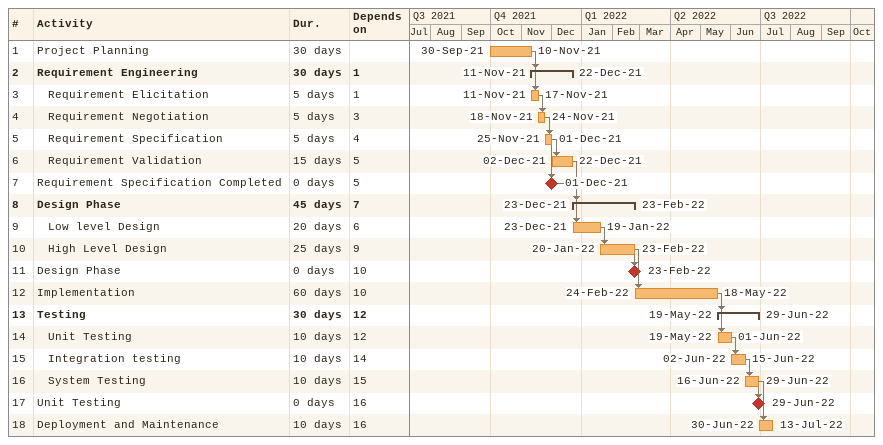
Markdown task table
| ID | Level | Task | Duration | Start | Finish | Predecessors |
|---|---|---|---|---|---|---|
| 1 | 1 | Project Planning | 30d | 2021-09-30 | 2021-11-10 |  |
| 2 | 1 | **Requirement Engineering** | 30d | 2021-11-11 | 2021-12-22 | 1 |
| 3 | 2 | Requirement Elicitation | 5d | 2021-11-11 | 2021-11-17 | 1 |
| 4 | 2 | Requirement Negotiation | 5d | 2021-11-18 | 2021-11-24 | 3 |
| 5 | 2 | Requirement Specification | 5d | 2021-11-25 | 2021-12-01 | 4 |
| 6 | 2 | Requirement Validation | 15d | 2021-12-02 | 2021-12-22 | 5 |
| 7 | 1 | Requirement Specification Completed | 0d | 2021-12-01 | 2021-12-01 | 5 |
| 8 | 1 | **Design Phase** | 45d | 2021-12-23 | 2022-02-23 | 7 |
| 9 | 2 | Low level Design | 20d | 2021-12-23 | 2022-01-19 | 6 |
| 10 | 2 | High Level Design | 25d | 2022-01-20 | 2022-02-23 | 9 |
| 11 | 1 | Design Phase | 0d | 2022-02-23 | 2022-02-23 | 10 |
| 12 | 1 | Implementation | 60d | 2022-02-24 | 2022-05-18 | 10 |
| 13 | 1 | **Testing** | 30d | 2022-05-19 | 2022-06-29 | 12 |
| 14 | 2 | Unit Testing | 10d | 2022-05-19 | 2022-06-01 | 12 |
| 15 | 2 | Integration testing | 10d | 2022-06-02 | 2022-06-15 | 14 |
| 16 | 2 | System Testing | 10d | 2022-06-16 | 2022-06-29 | 15 |
| 17 | 1 | Unit Testing | 0d | 2022-06-29 | 2022-06-29 | 16 |
| 18 | 1 | Deployment and Maintenance | 10d | 2022-06-30 | 2022-07-13 | 16 |
